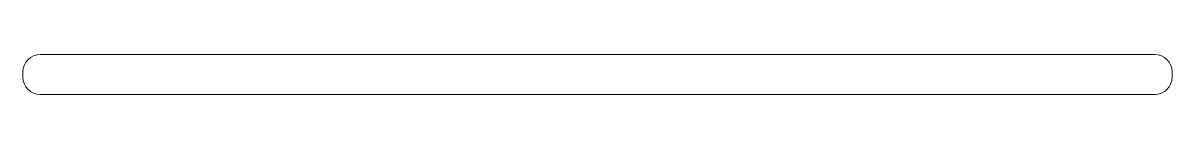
# Model space of a CAD drawing. Header units: millimetres. Extents: x 0 to 100, y 0 to 4.
import ezdxf

# ---------------------------------------------------------------- set-up
doc = ezdxf.new("R2010")
doc.units = ezdxf.units.MM
doc.layers.add('3', color=7, linetype='Continuous', true_color=0xffffff)

msp = doc.modelspace()

# ---------------------------------------------------------------- linework, layer by layer
at = {"layer": '3', "color": 51, "linetype": 'Continuous', "lineweight": 18}
for p, q in [((98.5, 3.5), (1.5, 3.5)), ((0, 2), (0, 1.5)), ((100, 1.5), (100, 2)), ((1.5, 0), (98.5, 0))]:
    msp.add_line(p, q, dxfattribs=at)
for centre, start, end in [((1.5, 2), 90, 180), ((98.5, 2), 0, 90), ((1.5, 1.5), 180, 270), ((98.5, 1.5), 270, 0)]:
    msp.add_arc(centre, 1.5, start, end, dxfattribs=at)

doc.saveas('drawing.dxf')
